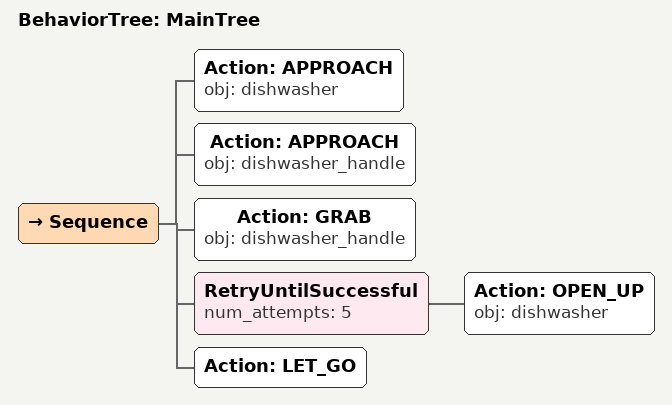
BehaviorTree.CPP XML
<root main_tree_to_execute="MainTree">
  <BehaviorTree ID="MainTree">
    <Sequence>
      <!-- Approach dishwasher -->
      <Action ID="APPROACH" obj="dishwasher" />
      <!-- Approach dishwasher_handle -->
      <Action ID="APPROACH" obj="dishwasher_handle" />
      <!-- Grab dishwasher_handle -->
      <Action ID="GRAB" obj="dishwasher_handle" />
      <!-- Retry OPEN dishwasher up to 5 attempts -->
      <RetryUntilSuccessful num_attempts="5">
        <!-- Open dishwasher -->
        <Action ID="OPEN_UP" obj="dishwasher" />
      </RetryUntilSuccessful>
      <!-- Open up dishwasher -->
      <Action ID="LET_GO" />
    </Sequence>
  </BehaviorTree>
</root>
